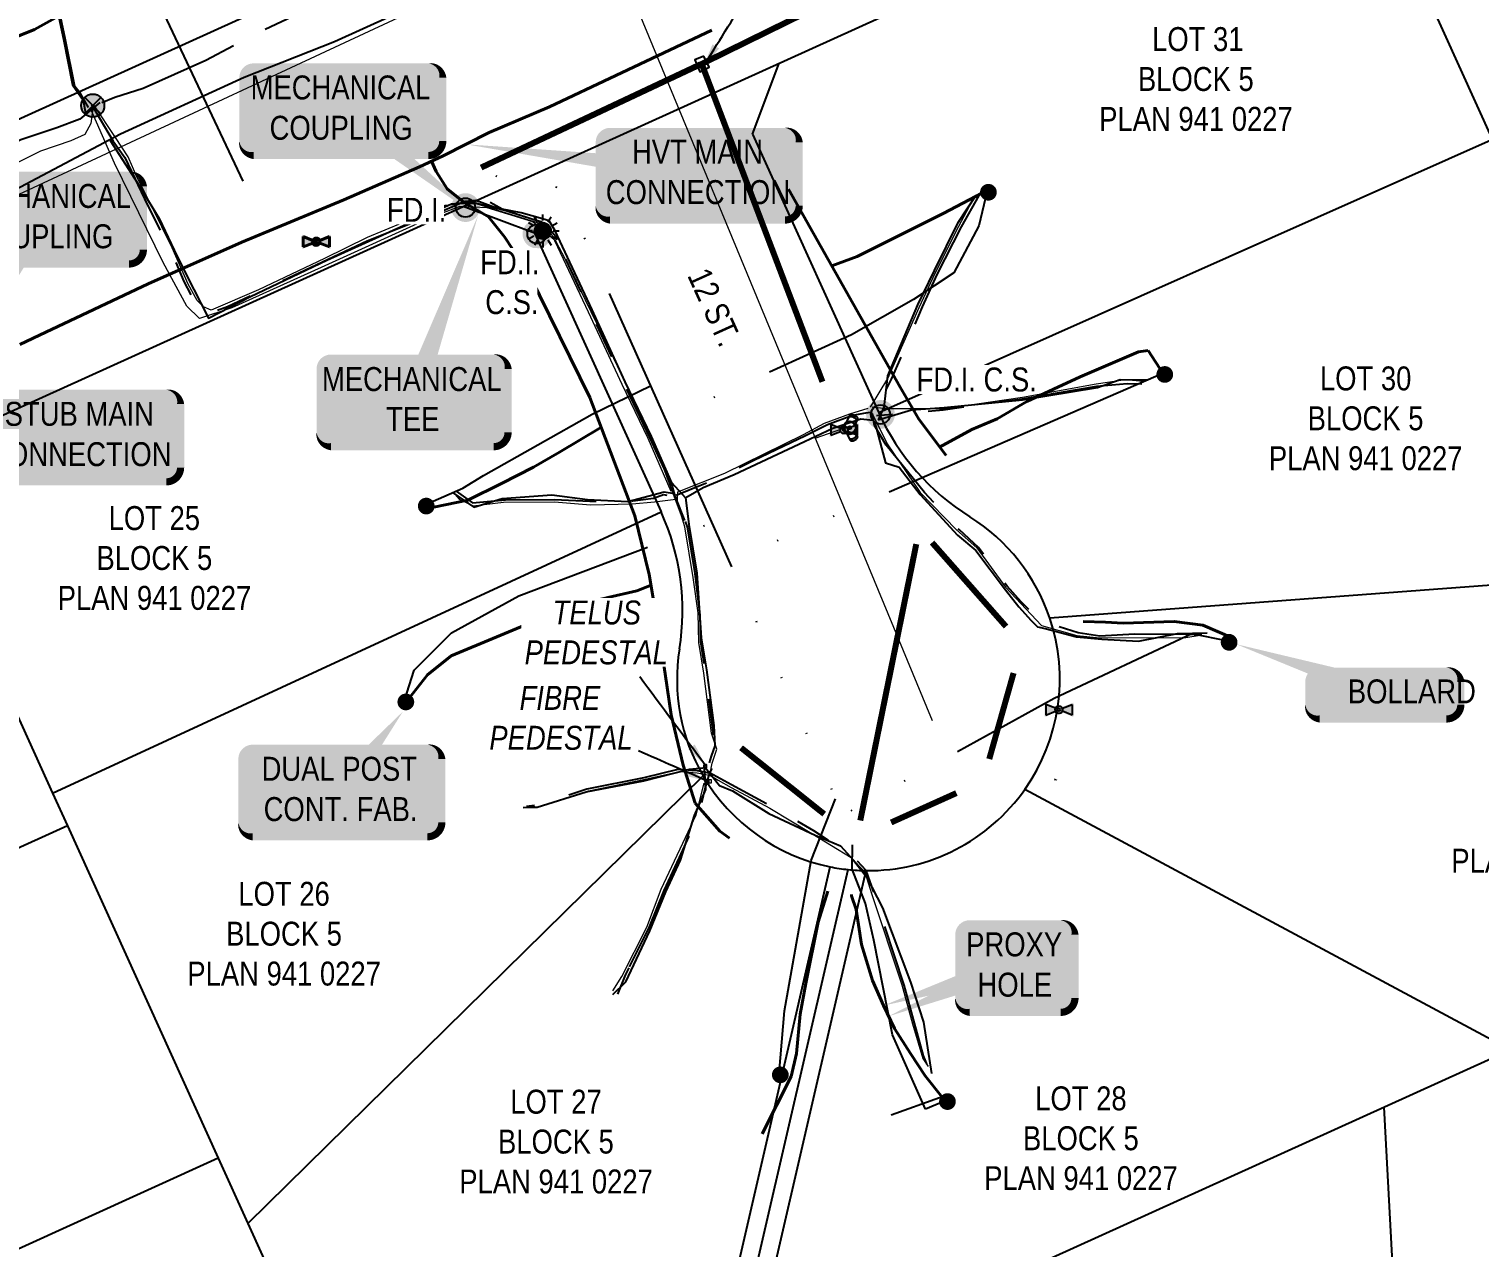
# Model space of a CAD drawing. Extents: x 312545 to 320442, y 5540407 to 5546054.
# Drawn here: x 316063.9 to 316185, y 5541826 to 5541927.7 of the extents above; entities that cross this region are included whole.
import ezdxf

# ---------------------------------------------------------------- set-up
doc = ezdxf.new("R2010")
doc.units = 0
doc.header["$LTSCALE"] = 5
for name, pattern in [('COOP2', [10, 5, -1, 0, -1, 0, -1, 0, -1, 0, -1]), ('DASHDOT', [25.4, 12.7, -6.35, 0, -6.35]), ('POWERLINE5', [7.8, 2.4, -0.6, 0.6, -0.6, 0.6, -0.6, 2.4])]:
    doc.linetypes.add(name, pattern=pattern)
for name, color, linetype, lineweight, true_color in [('AS-FIBRE-OPTIC', 7, 'foc-FIBREOP', 9, 0xff9c38), ('AS-FIBRE-OPTIC-1000', 7, 'foc-FIBREOP', 9, 0xff9c38), ('AS-WATER PIPE', 7, 'foc-WATER', 9, 0x8ac4ff)]:
    doc.layers.add(name, color=color, linetype=linetype, lineweight=lineweight, true_color=true_color)
doc.layers.add('AS-FMA-T', color=7, linetype='Continuous', true_color=0x00b386)
doc.layers.add('AS-GENERAL', color=48, linetype='Continuous', lineweight=18)
doc.layers.add('AS-RECON EXISTING', color=151, linetype='DASHDOT', lineweight=40)
for name, color, linetype in [('AS-POWER-EXISTING', 72, 'POWERLINE5'), ('AS-POWER-EXISTING-PP-1000', 72, 'Continuous'), ('AS-SYMBOL-1000', 7, 'Continuous'), ('AS-TELEPHONE', 224, 'foc-TEL'), ('AS-TELEPHONE-T-1000', 224, 'Continuous'), ('F-RW', 190, 'Continuous'), ('L-MON-1000', 1, 'Continuous'), ('L-ROAD-T-1000', 7, 'Continuous'), ('L-TITLEDB', 4, 'Continuous'), ('L-TITLEDB-T-1000', 4, 'Continuous'), ('P-APEX RECON-LINE LIST-1000', 240, 'Continuous'), ('P-APEX RECON-URBAN', 30, 'COOP2')]:
    doc.layers.add(name, color=color, linetype=linetype)
doc.styles.add('1.8', font='ARIALN.TTF', dxfattribs={"height": 1.8})
doc.styles.add('175L', font='ARIALN.TTF', dxfattribs={"height": 10})
doc.styles.add('80', font='ARIALN.TTF', dxfattribs={"height": 10})
doc.styles.add('foc-LtypeFont', font='ARIALN.TTF', dxfattribs={"height": 7.35})
doc.linetypes.add('foc-FIBREOP', pattern='A,10,-1,["FO",foc-LtypeFont,S=0.2,R=0,X=-0.5,Y=-0.75],-2.75', length=13.75)
doc.linetypes.add('foc-TEL', pattern='A,2,-1,["T",foc-LtypeFont,S=0.2,R=0,X=-0.425,Y=-0.75],-1.24,8', length=12.24)
doc.linetypes.add('foc-WATER', pattern='A,10,-1,["W",foc-LtypeFont,S=0.2,R=0,X=-0.425,Y=-0.75],-2', length=13)
doc.dimstyles.new('Compass 1 000', dxfattribs={"dimtxt": 1.8, "dimasz": 2, "dimexe": 0.2, "dimexo": 0.0625, "dimgap": 0.5, "dimtad": 0, "dimtih": 1, "dimtoh": 1, "dimzin": 0, "dimdsep": 46, "dimtxsty": '1.8', "dimcen": 0.1, "dimse1": 1, "dimse2": 1, "dimclrd": 256, "dimclrt": 256, "dimaunit": 1, "dimadec": 4, "dimazin": 0, "dimtfac": 0.06, "dimtofl": 0, "dimtmove": 0, "dimatfit": 0, "dimfxl": 0.2, "dimtolj": 1, "dimtzin": 0, "dimlwd": -1, "dimarcsym": 0})

# ---------------------------------------------------------------- blocks, each defined once
blk = doc.blocks.new('fdia')
at = {"color": 255, "const_width": 1}
blk.add_lwpolyline([(-0.5, 0, 1), (0.5, 0, 1)], format="xyb", close=True, dxfattribs=at)
blk = doc.blocks.new('Fdiaa')
blk.add_blockref('fdia', (0, 0))
blk = doc.blocks.new('fdib')
at = {"color": 1, "const_width": 1.6}
blk.add_lwpolyline([(-0.4, 0, 1), (0.4, 0, 1)], format="xyb", close=True, dxfattribs=at)
at = {"color": 1}
blk.add_circle((0, 0), 0.8, dxfattribs=at)
blk = doc.blocks.new('Fdibb')
blk.add_blockref('fdib', (0, 0))
blk = doc.blocks.new('fdicc')
for name in ['Fdibb', 'Fdiaa']:
    blk.add_blockref(name, (0, 0))
blk = doc.blocks.new('FDI')
blk.add_blockref('fdicc', (0, 0))
blk = doc.blocks.new('POWERPOLE')
h = blk.add_hatch(color=255)
edge = h.paths.add_edge_path()
edge.add_arc((0, 0), 0.96, 0, 360)
at = {"linetype": 'Continuous'}
for p, q in [((0.68, -0.68), (-0.68, 0.68)), ((-0.68, -0.68), (0.68, 0.68))]:
    blk.add_line(p, q, dxfattribs=at)
blk.add_circle((0, 0), 0.96, dxfattribs=at)
blk = doc.blocks.new('RISER')
h = blk.add_hatch(color=255)
h.dxf.hatch_style = 1
edge = h.paths.add_edge_path()
edge.add_arc((0, 0), 0.7, 0, 360)
blk.add_hatch(color=13).paths.add_polyline_path([(0.58, -0.15), (-0.58, -0.15, 0.774597)])
at = {"color": 13}
blk.add_line((-0.58, -0.15), (0.58, -0.15), dxfattribs=at)
blk.add_circle((0, 0), 0.6, dxfattribs=at)
blk = doc.blocks.new('*U492')
at = {"true_color": 0xffffa8}
h = blk.add_hatch(color=51, dxfattribs=at)
edge = h.paths.add_edge_path()
edge.add_line((-36.5, -20), (36.5, -20))
edge.add_arc((36.5, -14), 6, 270, 360)
edge.add_line((42.5, -14), (42.5, 12.5))
edge.add_arc((36.5, 12.5), 6, 0, 90)
edge.add_line((36.5, 18.5), (-36.5, 18.5))
edge.add_arc((-36.5, 12.5), 6, 90, 180)
edge.add_line((-42.5, 12.5), (-42.5, -14))
edge.add_arc((-36.5, -14), 6, 180, 270)
at = {"color": 240, "flags": 128}
for points in [[(26.26, 32.35, 0, 10, 0), (0, 0, 5, 5, 0)], [(27.76, 15.05, 0, 10, 0), (0, 0, 5, 5, 0)]]:
    blk.add_lwpolyline(points, format="xyseb", dxfattribs=at)
blk.add_lwpolyline([(-36.5, -20, 3, 3, 0), (36.5, -20, 3, 3, 0.414214), (42.5, -14, 3, 3, 0), (42.5, 12.5, 3, 0, 0.414214), (36.5, 18.5, 0, 0, 0), (-36.5, 18.5, 0, 0, 0.414214), (-42.5, 12.5, 0, 0, 0), (-42.5, -14, 0, 3, 0.414214)], format="xyseb", close=True, dxfattribs=at)
at = {"color": 4, "style": '80'}
blk.add_attdef('OTHER_001', (-14.7, -5), '', height=10, dxfattribs=at)
blk = doc.blocks.new('VALVE')
h = blk.add_hatch(color=255)
h.dxf.hatch_style = 1
edge = h.paths.add_edge_path()
edge.add_line((-0.33, 0.24), (-1.2, 0.59))
edge.add_line((-1.2, 0.59), (-1.2, -0.59))
edge.add_line((-1.2, -0.59), (-0.33, -0.24))
edge.add_arc((0, 0), 0.411, 215.8775, 324.1225)
edge.add_line((0.33, -0.24), (1.2, -0.59))
edge.add_line((1.2, -0.59), (1.2, 0.59))
edge.add_line((1.2, 0.59), (0.33, 0.24))
edge.add_arc((0, 0), 0.411, 35.8775, 144.1225)
at = {"color": 48}
for p, q in [((-1.1, 0.44), (-1.1, -0.44)), ((-0.29, 0.12), (-1.1, 0.44)), ((0.29, 0.12), (1.1, 0.44)), ((1.1, 0.44), (1.1, -0.44)), ((-1.1, -0.44), (-0.29, -0.12)), ((1.1, -0.44), (0.29, -0.12))]:
    blk.add_line(p, q, dxfattribs=at)
for radius in [0.311, 0.11]:
    blk.add_circle((0, 0), radius, dxfattribs=at)
blk = doc.blocks.new('*U493')
at = {"true_color": 0xffffa8}
h = blk.add_hatch(color=51, dxfattribs=at)
edge = h.paths.add_edge_path()
edge.add_line((-26.5, -11.5), (26.5, -11.5))
edge.add_arc((26.5, -5.5), 6, 270, 360)
edge.add_line((32.5, -5.5), (32.5, 4))
edge.add_arc((26.5, 4), 6, 0, 90)
edge.add_line((26.5, 10), (-26.5, 10))
edge.add_arc((-26.5, 4), 6, 90, 180)
edge.add_line((-32.5, 4), (-32.5, -5.5))
edge.add_arc((-26.5, -5.5), 6, 180, 270)
at = {"color": 240, "flags": 128}
for points in [[(-61.39, 19.76, 0, 10, 0), (0, 0, 5, 5, 0)], [(20.5, 0.7, 0, 10, 0), (0, 0, 5, 5, 0)]]:
    blk.add_lwpolyline(points, format="xyseb", dxfattribs=at)
blk.add_lwpolyline([(-26.5, -11.5, 3, 3, 0), (26.5, -11.5, 3, 3, 0.414214), (32.5, -5.5, 3, 3, 0), (32.5, 4, 3, 0, 0.414214), (26.5, 10, 0, 0, 0), (-26.5, 10, 0, 0, 0.414214), (-32.5, 4, 0, 0, 0), (-32.5, -5.5, 0, 3, 0.414214)], format="xyseb", close=True, dxfattribs=at)
at = {"color": 4, "style": '80'}
blk.add_attdef('OTHER_001', (-14.7, -5), '', height=10, dxfattribs=at)
blk = doc.blocks.new('*U494')
at = {"true_color": 0xffffa8}
h = blk.add_hatch(color=51, dxfattribs=at)
edge = h.paths.add_edge_path()
edge.add_line((-19, -20), (19, -20))
edge.add_arc((19, -14), 6, 270, 360)
edge.add_line((25, -14), (25, 12.5))
edge.add_arc((19, 12.5), 6, 0, 90)
edge.add_line((19, 18.5), (-19, 18.5))
edge.add_arc((-19, 12.5), 6, 90, 180)
edge.add_line((-25, 12.5), (-25, -14))
edge.add_arc((-19, -14), 6, 180, 270)
at = {"color": 240, "flags": 128}
blk.add_lwpolyline([(-19, -20, 3, 3, 0), (19, -20, 3, 3, 0.414214), (25, -14, 3, 3, 0), (25, 12.5, 3, 0, 0.414214), (19, 18.5, 0, 0, 0), (-19, 18.5, 0, 0, 0.414214), (-25, 12.5, 0, 0, 0), (-25, -14, 0, 3, 0.414214)], format="xyseb", close=True, dxfattribs=at)
for points in [[(-55, -17.17, 0, 10, 0), (0, 0, 5, 5, 0)], [(-52.85, -21.62, 0, 10, 0), (0, 0, 5, 5, 0)]]:
    blk.add_lwpolyline(points, format="xyseb", dxfattribs=at)
at = {"color": 4, "style": '80'}
blk.add_attdef('OTHER_001', (-14.7, -5), '', height=10, dxfattribs=at)
blk = doc.blocks.new('Hydrant')
for points in [[(-2.9, 4.6), (0.4, 10.5), (0.6, 10.7), (0.8, 10.8), (1, 10.9), (1.3, 11), (1.6, 11), (1.9, 11), (2.3, 11), (2.6, 10.9), (2.9, 10.9), (3.3, 10.7), (3.6, 10.6), (4, 10.4), (4.4, 10.2), (4.8, 9.9), (5.2, 9.7), (5.5, 9.4), (5.8, 9.1), (6.1, 8.7), (6.3, 8.4), (6.4, 8.1), (6.5, 7.8), (6.6, 7.6), (6.6, 7.3), (6.5, 7), (4.4, 3.3)], [(-0.5, 8.9), (-0.3, 9.1), (-0.2, 9.2), (0, 9.3), (0.1, 9.3), (0.2, 9.4), (0.4, 9.4), (0.5, 9.4), (0.7, 9.5), (0.8, 9.5), (1, 9.5), (1.1, 9.4), (1.3, 9.4), (1.5, 9.4), (1.6, 9.4), (1.8, 9.3), (2, 9.3), (2.1, 9.2), (2.3, 9.2), (2.5, 9.1), (2.7, 9), (2.9, 8.9), (3.1, 8.9), (3.2, 8.7), (3.4, 8.6), (3.6, 8.5), (3.8, 8.4), (4, 8.3), (4.2, 8.1), (4.4, 8), (4.6, 7.8), (4.7, 7.7), (4.9, 7.5), (5, 7.4), (5.1, 7.2), (5.3, 7), (5.4, 6.9), (5.4, 6.7), (5.5, 6.6), (5.6, 6.4), (5.6, 6.3), (5.7, 6.2), (5.7, 6), (5.7, 5.9), (5.7, 5.7), (5.6, 5.5), (5.6, 5.4)], [(5.6, 5.5), (5.7, 5.8), (5.7, 5.9), (5.8, 6.1), (5.7, 6.3), (5.7, 6.4), (5.7, 6.5), (5.6, 6.7), (5.5, 6.8), (5.5, 7), (5.4, 7.1), (5.2, 7.3), (5.1, 7.4), (5, 7.6), (4.8, 7.8), (4.7, 7.9), (4.5, 8.1), (4.3, 8.2), (4.1, 8.4), (4, 8.5), (3.8, 8.6), (3.6, 8.7), (3.4, 8.9), (3.2, 9), (3, 9.1), (2.8, 9.1), (2.6, 9.2), (2.4, 9.3), (2.2, 9.3), (2.1, 9.4), (1.9, 9.4), (1.7, 9.5), (1.6, 9.5), (1.4, 9.5), (1.3, 9.6), (1.1, 9.6), (0.9, 9.6), (0.8, 9.6), (0.6, 9.6), (0.5, 9.5), (0.3, 9.5), (0.2, 9.5), (0.1, 9.4), (-0.1, 9.4), (-0.2, 9.2), (-0.3, 9.1), (-0.4, 9)], [(-2.9, -4.6), (0.4, -10.5), (0.6, -10.7), (0.8, -10.8), (1, -10.9), (1.3, -11), (1.6, -11), (1.9, -11), (2.3, -11), (2.6, -10.9), (2.9, -10.9), (3.3, -10.7), (3.6, -10.6), (4, -10.4), (4.4, -10.2), (4.8, -9.9), (5.2, -9.7), (5.5, -9.4), (5.8, -9.1), (6.1, -8.7), (6.3, -8.4), (6.4, -8.1), (6.5, -7.8), (6.6, -7.6), (6.6, -7.3), (6.5, -7), (4.4, -3.3)], [(-0.5, -8.9), (-0.3, -9.1), (-0.2, -9.2), (0, -9.3), (0.1, -9.3), (0.2, -9.4), (0.4, -9.4), (0.5, -9.4), (0.7, -9.5), (0.8, -9.5), (1, -9.5), (1.1, -9.4), (1.3, -9.4), (1.5, -9.4), (1.6, -9.4), (1.8, -9.3), (2, -9.3), (2.1, -9.2), (2.3, -9.2), (2.5, -9.1), (2.7, -9), (2.9, -8.9), (3.1, -8.9), (3.2, -8.7), (3.4, -8.6), (3.6, -8.5), (3.8, -8.4), (4, -8.3), (4.2, -8.1), (4.4, -8), (4.6, -7.8), (4.7, -7.7), (4.9, -7.5), (5, -7.4), (5.1, -7.2), (5.3, -7), (5.4, -6.9), (5.4, -6.7), (5.5, -6.6), (5.6, -6.4), (5.6, -6.3), (5.7, -6.2), (5.7, -6), (5.7, -5.9), (5.7, -5.7), (5.6, -5.5), (5.6, -5.4)], [(5.6, -5.5), (5.7, -5.8), (5.7, -5.9), (5.8, -6.1), (5.7, -6.3), (5.7, -6.4), (5.7, -6.5), (5.6, -6.7), (5.5, -6.8), (5.5, -7), (5.4, -7.1), (5.2, -7.3), (5.1, -7.4), (5, -7.6), (4.8, -7.8), (4.7, -7.9), (4.5, -8.1), (4.3, -8.2), (4.1, -8.4), (4, -8.5), (3.8, -8.6), (3.6, -8.7), (3.4, -8.9), (3.2, -9), (3, -9.1), (2.8, -9.1), (2.6, -9.2), (2.4, -9.3), (2.2, -9.3), (2.1, -9.4), (1.9, -9.4), (1.7, -9.5), (1.6, -9.5), (1.4, -9.5), (1.3, -9.6), (1.1, -9.6), (0.9, -9.6), (0.8, -9.6), (0.6, -9.6), (0.5, -9.5), (0.3, -9.5), (0.2, -9.5), (0.1, -9.4), (-0.1, -9.4), (-0.2, -9.2), (-0.3, -9.1), (-0.4, -9)]]:
    blk.add_lwpolyline(points)
for points in [[(-0.2, -1.2), (-0.2, -1.1, -0.174095), (-0.9, -0.7), (-1, -0.7, -0.150437), (-1.2, 0), (-1, -0.2), (-0.9, 0, 0.150437), (-0.8, -0.5), (-0.8, -0.6, 0.168265), (-0.2, -1), (-0.2, -0.9), (0, -1)], [(-0.1, -0.6), (-0.6, -0.1, -0.414213), (-0.6, 0.1), (-0.1, 0.6, -0.414214), (0.1, 0.6), (0.6, 0.1, -0.414213), (0.6, -0.1), (0.1, -0.6, -0.414214)]]:
    blk.add_lwpolyline(points, format="xyb", close=True)
blk.add_lwpolyline([(4.7, -2.9), (4.7, -3, 0.286746), (4.7, 3), (4.7, 2.9)], format="xyb")
for radius in [5.5, 4.7, 1.3, 0.8]:
    blk.add_circle((0, 0), radius)
blk = doc.blocks.new('lightpole')
h = blk.add_hatch(color=255)
h.dxf.hatch_style = 1
h.paths.add_polyline_path([(-0.78, 0, 1), (0.78, 0, 1)])
h.paths.add_polyline_path([(0.68, 0, -1), (-0.68, 0, -1)], flags=16)
h = blk.add_hatch(color=13)
h.dxf.hatch_style = 1
edge = h.paths.add_edge_path()
edge.add_arc((0, 0), 0.682, 0, 360)
at = {"color": 13}
for p, q in [((0, 0.86), (0, 1.38)), ((-0.86, 0), (-1.38, 0)), ((-0.75, 0.43), (-1.19, 0.69)), ((-0.43, 0.75), (-0.69, 1.19)), ((0.43, 0.75), (0.69, 1.19)), ((0.75, 0.43), (1.19, 0.69)), ((0.86, 0), (1.38, 0)), ((-0.75, -0.43), (-1.19, -0.69)), ((-0.43, -0.75), (-0.69, -1.19)), ((0, -0.86), (0, -1.38)), ((0.43, -0.75), (0.69, -1.19)), ((0.75, -0.43), (1.19, -0.69))]:
    blk.add_line(p, q, dxfattribs=at)
blk.add_circle((0, 0), 0.682, dxfattribs=at)
blk = doc.blocks.new('*U496')
at = {"true_color": 0xffffa8}
h = blk.add_hatch(color=51, dxfattribs=at)
edge = h.paths.add_edge_path()
edge.add_line((-36.5, -20), (36.5, -20))
edge.add_arc((36.5, -14), 6, 270, 360)
edge.add_line((42.5, -14), (42.5, 12.5))
edge.add_arc((36.5, 12.5), 6, 0, 90)
edge.add_line((36.5, 18.5), (-36.5, 18.5))
edge.add_arc((-36.5, 12.5), 6, 90, 180)
edge.add_line((-42.5, 12.5), (-42.5, -14))
edge.add_arc((-36.5, -14), 6, 180, 270)
at = {"color": 240, "flags": 128}
blk.add_lwpolyline([(-36.5, -20, 3, 3, 0), (36.5, -20, 3, 3, 0.414214), (42.5, -14, 3, 3, 0), (42.5, 12.5, 3, 0, 0.414214), (36.5, 18.5, 0, 0, 0), (-36.5, 18.5, 0, 0, 0.414214), (-42.5, 12.5, 0, 0, 0), (-42.5, -14, 0, 3, 0.414214)], format="xyseb", close=True, dxfattribs=at)
for points in [[(37.85, -2.3, 0, 10, 0), (0, 0, 5, 5, 0)], [(56.27, -45.03, 0, 10, 0), (0, 0, 5, 5, 0)]]:
    blk.add_lwpolyline(points, format="xyseb", dxfattribs=at)
at = {"color": 4, "style": '80'}
blk.add_attdef('OTHER_001', (-14.7, -5), '', height=10, dxfattribs=at)
blk = doc.blocks.new('*U495')
at = {"true_color": 0xffffa8}
h = blk.add_hatch(color=51, dxfattribs=at)
edge = h.paths.add_edge_path()
edge.add_line((-34, -20), (34, -20))
edge.add_arc((34, -14), 6, 270, 360)
edge.add_line((40, -14), (40, 12.5))
edge.add_arc((34, 12.5), 6, 0, 90)
edge.add_line((34, 18.5), (-34, 18.5))
edge.add_arc((-34, 12.5), 6, 90, 180)
edge.add_line((-40, 12.5), (-40, -14))
edge.add_arc((-34, -14), 6, 180, 270)
at = {"color": 240, "flags": 128}
for points in [[(27.48, 76.64, 0, 10, 0), (0, 0, 5, 5, 0)], [(27.79, -12.48, 0, 10, 0), (0, 0, 5, 5, 0)]]:
    blk.add_lwpolyline(points, format="xyseb", dxfattribs=at)
blk.add_lwpolyline([(-34, -20, 3, 3, 0), (34, -20, 3, 3, 0.414214), (40, -14, 3, 3, 0), (40, 12.5, 3, 0, 0.414214), (34, 18.5, 0, 0, 0), (-34, 18.5, 0, 0, 0.414214), (-40, 12.5, 0, 0, 0), (-40, -14, 0, 3, 0.414214)], format="xyseb", close=True, dxfattribs=at)
at = {"color": 4, "style": '80'}
blk.add_attdef('OTHER_001', (-14.7, -5), '', height=10, dxfattribs=at)
blk = doc.blocks.new('*U497')
at = {"true_color": 0xffffa8}
h = blk.add_hatch(color=51, dxfattribs=at)
edge = h.paths.add_edge_path()
edge.add_line((-36.5, -20), (36.5, -20))
edge.add_arc((36.5, -14), 6, 270, 360)
edge.add_line((42.5, -14), (42.5, 12.5))
edge.add_arc((36.5, 12.5), 6, 0, 90)
edge.add_line((36.5, 18.5), (-36.5, 18.5))
edge.add_arc((-36.5, 12.5), 6, 90, 180)
edge.add_line((-42.5, 12.5), (-42.5, -14))
edge.add_arc((-36.5, -14), 6, 180, 270)
at = {"color": 240, "flags": 128}
blk.add_lwpolyline([(-36.5, -20, 3, 3, 0), (36.5, -20, 3, 3, 0.414214), (42.5, -14, 3, 3, 0), (42.5, 12.5, 3, 0, 0.414214), (36.5, 18.5, 0, 0, 0), (-36.5, 18.5, 0, 0, 0.414214), (-42.5, 12.5, 0, 0, 0), (-42.5, -14, 0, 3, 0.414214)], format="xyseb", close=True, dxfattribs=at)
for points in [[(-96.72, 11.64, 0, 10, 0), (0, 0, 5, 5, 0)], [(37.85, -2.3, 0, 10, 0), (0, 0, 5, 5, 0)]]:
    blk.add_lwpolyline(points, format="xyseb", dxfattribs=at)
at = {"color": 4, "style": '80'}
blk.add_attdef('OTHER_001', (-14.7, -5), '', height=10, dxfattribs=at)
blk = doc.blocks.new('*U498')
at = {"true_color": 0xffffa8}
h = blk.add_hatch(color=51, dxfattribs=at)
edge = h.paths.add_edge_path()
edge.add_line((-36.5, -20), (36.5, -20))
edge.add_arc((36.5, -14), 6, 270, 360)
edge.add_line((42.5, -14), (42.5, 12.5))
edge.add_arc((36.5, 12.5), 6, 0, 90)
edge.add_line((36.5, 18.5), (-36.5, 18.5))
edge.add_arc((-36.5, 12.5), 6, 90, 180)
edge.add_line((-42.5, 12.5), (-42.5, -14))
edge.add_arc((-36.5, -14), 6, 180, 270)
at = {"color": 240, "flags": 128}
blk.add_lwpolyline([(-36.5, -20, 3, 3, 0), (36.5, -20, 3, 3, 0.414214), (42.5, -14, 3, 3, 0), (42.5, 12.5, 3, 0, 0.414214), (36.5, 18.5, 0, 0, 0), (-36.5, 18.5, 0, 0, 0.414214), (-42.5, 12.5, 0, 0, 0), (-42.5, -14, 0, 3, 0.414214)], format="xyseb", close=True, dxfattribs=at)
for points in [[(-31.96, -61.03, 0, 10, 0), (0, 0, 5, 5, 0)], [(37.85, -2.3, 0, 10, 0), (0, 0, 5, 5, 0)]]:
    blk.add_lwpolyline(points, format="xyseb", dxfattribs=at)
at = {"color": 4, "style": '80'}
blk.add_attdef('OTHER_001', (-14.7, -5), '', height=10, dxfattribs=at)
blk = doc.blocks.new('*U501')
at = {"true_color": 0xffffa8}
h = blk.add_hatch(color=51, dxfattribs=at)
edge = h.paths.add_edge_path()
edge.add_line((-36.5, -20), (36.5, -20))
edge.add_arc((36.5, -14), 6, 270, 360)
edge.add_line((42.5, -14), (42.5, 12.5))
edge.add_arc((36.5, 12.5), 6, 0, 90)
edge.add_line((36.5, 18.5), (-36.5, 18.5))
edge.add_arc((-36.5, 12.5), 6, 90, 180)
edge.add_line((-42.5, 12.5), (-42.5, -14))
edge.add_arc((-36.5, -14), 6, 180, 270)
at = {"color": 240, "flags": 128}
for points in [[(-73.84, 14.2, 0, 10, 0), (0, 0, 5, 5, 0)], [(16.93, -5.74, 0, 10, 0), (0, 0, 5, 5, 0)]]:
    blk.add_lwpolyline(points, format="xyseb", dxfattribs=at)
blk.add_lwpolyline([(-36.5, -20, 3, 3, 0), (36.5, -20, 3, 3, 0.414214), (42.5, -14, 3, 3, 0), (42.5, 12.5, 3, 0, 0.414214), (36.5, 18.5, 0, 0, 0), (-36.5, 18.5, 0, 0, 0.414214), (-42.5, 12.5, 0, 0, 0), (-42.5, -14, 0, 3, 0.414214)], format="xyseb", close=True, dxfattribs=at)
at = {"color": 4, "style": '80'}
blk.add_attdef('OTHER_001', (-14.7, -5), '', height=10, dxfattribs=at)

msp = doc.modelspace()

# ---------------------------------------------------------------- hatches: boundary and pattern name
at = {"layer": 'AS-RECON EXISTING'}
h = msp.add_hatch(color=255, dxfattribs=at)
h.dxf.hatch_style = 1
edge = h.paths.add_edge_path()
edge.add_line((316087.561, 5541910.212), (316086.694, 5541910.559))
edge.add_line((316086.694, 5541910.559), (316086.694, 5541909.384))
edge.add_line((316086.694, 5541909.384), (316087.561, 5541909.73))
edge.add_arc((316087.894, 5541909.971), 0.411, 215.87753, 324.12247)
edge.add_line((316088.228, 5541909.73), (316089.094, 5541909.384))
edge.add_line((316089.094, 5541909.384), (316089.094, 5541910.559))
edge.add_line((316089.094, 5541910.559), (316088.228, 5541910.212))
edge.add_arc((316087.894, 5541909.971), 0.411, 35.87753, 144.12247)

# ---------------------------------------------------------------- linework, layer by layer
at = {"layer": 'AS-FIBRE-OPTIC', "flags": 128}
for points in [[(316069.325, 5541921.497), (316069.181, 5541920.707), (316069.057, 5541919.841), (316068.563, 5541918.927), (316067.397, 5541918.398), (316064.852, 5541917.546), (316061.052, 5541915.652), (316056.915, 5541913.641), (316055.462, 5541912.866), (316053.81, 5541912.138), (316051.882, 5541912.571), (316050.972, 5541913.322), (316049.137, 5541917.321), (316047.354, 5541921.034), (316046.057, 5541923.948), (316043.528, 5541930.617), (316041.022, 5541934.578), (316039.8, 5541938.44), (316039.771, 5541941.394), (316040.223, 5541946.049), (316040.354, 5541949.167), (316039.427, 5541952.072), (316038.496, 5541954.73), (316036.658, 5541956.972), (316031.977, 5541959.885), (316029.949, 5541960.267), (316025.93, 5541960.515), (316023.076, 5541960.023), (316021.188, 5541960.775)], [(316118.414, 5541887.069), (316116, 5541893.476), (316113.233, 5541899.248), (316108.979, 5541908.005), (316107.902, 5541910.022), (316105.979, 5541911.62), (316102.174, 5541912.804), (316099.898, 5541912.904), (316097.539, 5541912.015), (316088.316, 5541907.83), (316080.853, 5541904.446), (316078.134, 5541903.548), (316077.069, 5541904.594), (316075.094, 5541908.223), (316071.036, 5541916.53), (316069.032, 5541921.105)], [(316117.551, 5541889.108), (316115.618, 5541893.517), (316113.447, 5541898.037), (316110.63, 5541904.078), (316107.589, 5541910.53), (316106.649, 5541911.467), (316104.956, 5541911.999), (316101.244, 5541913.13), (316100.127, 5541913.146), (316098.639, 5541912.993), (316096.566, 5541912.161), (316092.142, 5541910.321), (316088.587, 5541908.582), (316083.061, 5541905.945), (316079.119, 5541904.256), (316078.468, 5541904.528), (316077.94, 5541905.069), (316077.197, 5541906.42), (316075.846, 5541909.453), (316074.089, 5541913.039), (316072.897, 5541915.396), (316072.181, 5541917.076), (316071.13, 5541918.667), (316069.304, 5541921.423)], [(316134.196, 5541896.159), (316135.634, 5541898.552), (316138.26, 5541904.483), (316139.618, 5541907.411), (316141.563, 5541911.263), (316142.922, 5541913.776)], [(316134.322, 5541896.181), (316135.508, 5541896.028), (316140.413, 5541896.049), (316146.879, 5541896.985), (316153.043, 5541898.091), (316155.502, 5541898.472), (316156.983, 5541898.306)], [(316120.774, 5541865.389), (316120.965, 5541866.404), (316121.345, 5541867.579), (316120.918, 5541868.908), (316120.264, 5541873.908), (316119.848, 5541876.492), (316119.789, 5541878.966), (316119.383, 5541881.928), (316118.684, 5541886.134), (316118.065, 5541888.173), (316118.06, 5541888.583), (316118.108, 5541889.066), (316122.023, 5541890.621), (316128.609, 5541893.867), (316130.361, 5541894.805), (316132.461, 5541895.585), (316133.988, 5541896.074)], [(316134.186, 5541895.882), (316134.884, 5541894.495), (316135.589, 5541893.076), (316138.332, 5541889.024), (316141.366, 5541885.9), (316143.082, 5541884.407), (316145.469, 5541881.113), (316148.479, 5541877.896), (316151.44, 5541877.079), (316153.344, 5541876.872), (316160.528, 5541876.91), (316161.746, 5541877.089)], [(316099.311, 5541889.073), (316099.833, 5541888.461), (316101.013, 5541887.911), (316103.535, 5541888.216), (316107.808, 5541888.244), (316110.812, 5541887.998), (316114.284, 5541888.062), (316116.158, 5541888.233), (316117.932, 5541888.459)], [(316105.721, 5541862.831), (316106.375, 5541862.739), (316110.637, 5541864.082), (316115.378, 5541865.053), (316118.233, 5541865.716), (316119.708, 5541865.585), (316120.704, 5541865.408)], [(316120.764, 5541865.395), (316121.475, 5541864.989), (316122.564, 5541864.377), (316125.772, 5541862.637), (316129.297, 5541860.536), (316132.593, 5541858.508), (316133.714, 5541857.286), (316134.297, 5541855.436), (316136.804, 5541847.869), (316137.697, 5541844.615), (316138.553, 5541841.722), (316139.007, 5541841.059)], [(316112.677, 5541847.365), (316113.426, 5541848.563), (316115.523, 5541852.708), (316116.708, 5541855.877), (316119.618, 5541862.075), (316120.292, 5541864.734)]]:
    msp.add_lwpolyline(points, dxfattribs=at)
msp.add_lwpolyline([(316120.697, 5541865.015), (316120.697, 5541864.769), (316120.924, 5541864.769), (316120.924, 5541865.015)], close=True, dxfattribs=at)
at = {"layer": 'AS-FMA-T'}
msp.add_lwpolyline([(316120.267, 5541925.486), (316119.53, 5541925.16), (316119.946, 5541924.169), (316120.729, 5541924.549), (316120.266, 5541925.486)], dxfattribs=at)
at = {"layer": 'AS-GENERAL', "const_width": 0.5, "flags": 128}
for points in [[(316101.667, 5541916.167), (316119.99, 5541924.792)], [(316138.018, 5541884.708), (316133.342, 5541861.612)], [(316145.516, 5541877.819), (316139.339, 5541884.831)], [(316144.115, 5541866.748), (316146.146, 5541873.931)], [(316123.383, 5541867.687), (316130.326, 5541862.146)], [(316135.918, 5541861.445), (316141.37, 5541863.9)]]:
    msp.add_lwpolyline(points, dxfattribs=at)
at = {"layer": 'AS-POWER-EXISTING', "flags": 128}
for points in [[(316069.801, 5541921.6), (316068.157, 5541920.211), (316066.209, 5541919.496), (316063.215, 5541918.495), (316059.509, 5541916.73), (316057.915, 5541916.283), (316056.614, 5541916.083), (316055.196, 5541916.811), (316052.495, 5541918.039), (316050.983, 5541919.175), (316050.359, 5541919.78), (316049.405, 5541922.678), (316046.9, 5541928.026), (316044.254, 5541933.748), (316042.628, 5541936.818), (316042.2, 5541938.169), (316041.695, 5541939.923), (316041.672, 5541942.248), (316042.118, 5541946.091), (316042.216, 5541949.131), (316042.261, 5541951.729), (316042.64, 5541953.094), (316044.191, 5541954.51), (316046.247, 5541956.763), (316048.48, 5541958.858), (316050.615, 5541961.724), (316050.967, 5541962.492), (316051.222, 5541966.529)], [(316069.972, 5541921.618), (316071.078, 5541922.038), (316073.426, 5541922.797), (316078.665, 5541925.151), (316083.22, 5541927.552), (316090.057, 5541930.732), (316101.979, 5541936.447)], [(316068.868, 5541921.178), (316068.192, 5541922.359), (316067.725, 5541922.953), (316066.92, 5541926.953), (316066.121, 5541930.72), (316065.418, 5541934.05)], [(316069.105, 5541921.447), (316070.936, 5541918.367), (316071.903, 5541917.002), (316073.824, 5541912.963), (316075.917, 5541908.857), (316076.822, 5541906.644), (316077.916, 5541904.595), (316078.548, 5541904.075), (316079.052, 5541904.028), (316080.481, 5541904.567), (316092.151, 5541910.042), (316098.635, 5541912.644), (316100.295, 5541913.349), (316101.229, 5541913.457), (316102.518, 5541912.975), (316104.748, 5541912.25), (316106.616, 5541911.673), (316107.295, 5541911.275), (316107.741, 5541910.523), (316110.817, 5541904.093), (316113.574, 5541898.142), (316115.753, 5541893.56), (316117.631, 5541889.53), (316117.849, 5541888.723), (316118.874, 5541886.154), (316119.526, 5541882.235), (316119.943, 5541878.76), (316119.987, 5541876.525), (316120.397, 5541873.873), (316121.049, 5541868.783), (316121.472, 5541867.535), (316121.195, 5541866.359), (316120.737, 5541865.592), (316120.378, 5541864.38), (316119.81, 5541862.046), (316118.201, 5541858.511), (316116.938, 5541855.77), (316115.707, 5541852.729), (316113.689, 5541848.68), (316113.052, 5541847.086)], [(316143.233, 5541913.826), (316141.779, 5541911.22), (316139.732, 5541907.224), (316138.52, 5541904.535), (316135.93, 5541898.498), (316134.574, 5541895.79)], [(316107.046, 5541911.418), (316106.704, 5541910.977)], [(316156.855, 5541898.082), (316155.628, 5541898.09), (316153.069, 5541897.885), (316146.837, 5541896.818), (316140.252, 5541895.9), (316136.425, 5541895.571), (316134.701, 5541895.421)], [(316134.228, 5541895.688), (316133.773, 5541895.655), (316132.687, 5541895.438), (316130.6, 5541894.662), (316128.754, 5541893.74), (316124.44, 5541891.691), (316121.898, 5541890.397), (316119.514, 5541889.393), (316117.97, 5541888.756)], [(316161.867, 5541877.109), (316160.551, 5541877.139), (316156.259, 5541877.176), (316153.361, 5541877.02), (316151.55, 5541877.297), (316148.523, 5541878.232), (316147.86, 5541878.787), (316146.776, 5541879.894), (316145.604, 5541881.179), (316143.217, 5541884.426), (316141.616, 5541885.884), (316138.718, 5541889.029), (316135.507, 5541892.978), (316134.534, 5541894.608), (316134.367, 5541895.579)], [(316099.584, 5541889.118), (316100.95, 5541888.155), (316103.707, 5541888.402), (316107.787, 5541888.431), (316110.754, 5541888.28), (316114.334, 5541888.325), (316116.078, 5541888.532), (316116.912, 5541888.847), (316117.855, 5541888.664)], [(316120.724, 5541865.568), (316119.734, 5541865.76), (316118.093, 5541865.872), (316115.251, 5541865.174), (316110.488, 5541864.214), (316106.491, 5541862.92), (316105.46, 5541862.772)], [(316138.9, 5541841.289), (316138.63, 5541841.932), (316137.865, 5541844.662), (316137.01, 5541847.854), (316134.49, 5541855.538), (316133.828, 5541857.445), (316132.651, 5541858.718), (316131.413, 5541859.464), (316129.461, 5541860.747), (316125.796, 5541862.853), (316122.595, 5541864.578), (316120.752, 5541865.595)], [(316135.929, 5541837.029), (316139.968, 5541838.462), (316140.312, 5541838.552)]]:
    msp.add_lwpolyline(points, dxfattribs=at)
at = {"layer": 'AS-RECON EXISTING', "linetype": 'Continuous'}
for p, q in [((316086.794, 5541910.412), (316086.794, 5541909.531)), ((316087.605, 5541910.087), (316086.794, 5541910.412)), ((316086.794, 5541909.531), (316087.605, 5541909.856)), ((316088.183, 5541910.087), (316088.994, 5541910.412)), ((316088.994, 5541909.531), (316088.183, 5541909.856)), ((316088.994, 5541910.412), (316088.994, 5541909.531))]:
    msp.add_line(p, q, dxfattribs=at)
at = {"layer": 'AS-RECON EXISTING', "flags": 128}
for points in [[(316070.232, 5541934.534), (316071.623, 5541933.521), (316071.986, 5541933.013), (316072.052, 5541932.225), (316071.795, 5541931.408), (316070.598, 5541930.908), (316067.665, 5541929.552), (316064.353, 5541927.698), (316060.499, 5541926.163), (316058.073, 5541924.959), (316053.585, 5541923.087), (316049.267, 5541920.632)], [(316120.943, 5541927.64), (316112.917, 5541923.854), (316107.369, 5541921.23), (316102.333, 5541919.108), (316098.499, 5541917.139), (316096.506, 5541916.215), (316090.186, 5541913.485), (316081.668, 5541909.929), (316073.849, 5541906.445), (316065.311, 5541902.411), (316058.329, 5541899.141), (316053.179, 5541896.846), (316054.431, 5541894.053), (316046.479, 5541890.139)], [(316097.491, 5541916.731), (316097.512, 5541916.703), (316097.91, 5541915.838), (316098.83, 5541914.396), (316100.252, 5541913.261), (316102.272, 5541912.04), (316103.61, 5541910.375), (316105.699, 5541907.198), (316110.745, 5541896.946), (316114.495, 5541887.078), (316115.693, 5541882.165), (316116.434, 5541877.836), (316117.05, 5541873.874), (316117.533, 5541870.428), (316118.545, 5541866.229), (316119.542, 5541863.045), (316121.611, 5541860.723), (316123.927, 5541858.978), (316128.249, 5541856.642), (316130.636, 5541855.759), (316133.48, 5541855.281), (316135.892, 5541855.644), (316137.722, 5541855.965), (316141.514, 5541857.561), (316143.848, 5541859.168), (316146.313, 5541861.108), (316148.193, 5541862.94), (316149.658, 5541864.999), (316151.203, 5541868.787), (316152.022, 5541872.257), (316152.431, 5541875.224), (316152.092, 5541878.031), (316150.43, 5541881.359), (316146.959, 5541885.142), (316140.778, 5541891.781), (316138.238, 5541895.143), (316136.671, 5541897.808), (316127.338, 5541914.371)], [(316144.078, 5541914.343), (316140.275, 5541912.323), (316134.864, 5541909.63), (316133.094, 5541908.737), (316130.951, 5541907.966)], [(316158.661, 5541898.909), (316157.401, 5541900.873), (316156.585, 5541900.759), (316151.71, 5541898.693), (316147.265, 5541896.625), (316144.779, 5541895.18), (316142.668, 5541894.284), (316139.968, 5541892.816)], [(316096.783, 5541887.594), (316100.551, 5541888.386), (316103.369, 5541889.757), (316106.053, 5541891.145), (316108.226, 5541892.395), (316111.679, 5541894.452)], [(316115.859, 5541881.262), (316114.664, 5541880.81), (316112.241, 5541880.248), (316109.717, 5541879.641), (316107.136, 5541878.686), (316099.168, 5541875.373), (316097.178, 5541873.795), (316095.663, 5541871.83)], [(316164.399, 5541876.877), (316161.965, 5541877.919), (316159.561, 5541878.228), (316155.305, 5541878.097), (316153.838, 5541878.172), (316151.967, 5541878.24)], [(316125.136, 5541835.435), (316127.555, 5541840.218), (316128.012, 5541842.139), (316128.318, 5541845.441), (316128.805, 5541847.997), (316129.824, 5541853.125), (316130.633, 5541855.716)], [(316140.191, 5541838.482), (316138.771, 5541840.267), (316137.545, 5541842.149), (316136.205, 5541844.243), (316135.282, 5541846.141), (316134.349, 5541848.235), (316133.443, 5541851.262), (316133.008, 5541854.182), (316132.603, 5541855.306), (316132.606, 5541855.426)]]:
    msp.add_lwpolyline(points, dxfattribs=at)
at = {"layer": 'AS-RECON EXISTING', "linetype": 'Continuous'}
for radius in [0.311, 0.11]:
    msp.add_circle((316087.894, 5541909.971), radius, dxfattribs=at)
at = {"layer": 'AS-TELEPHONE', "flags": 128}
for points in [[(316014.082, 5541896.056), (316014.722, 5541896.094), (316020.144, 5541898.052), (316022.793, 5541899.565), (316030.229, 5541902.885), (316038.721, 5541906.625), (316048.677, 5541911.165), (316055.26, 5541914.256), (316057.256, 5541916.428), (316057.855, 5541916.909), (316059.914, 5541912.844), (316071.543, 5541918.985), (316081.865, 5541923.71), (316089.429, 5541926.713), (316101.096, 5541932.019), (316110.146, 5541936.421), (316119.931, 5541940.938), (316127.765, 5541944.613), (316126.322, 5541947.588)], [(316065.252, 5541934.184), (316066.003, 5541930.539), (316066.787, 5541926.896), (316067.538, 5541923.094), (316068.433, 5541921.788), (316068.606, 5541920.709)], [(316070.685, 5541918.438), (316072.936, 5541914.909), (316074.784, 5541911.905), (316076.261, 5541908.731), (316077.669, 5541905.992), (316078.898, 5541903.595), (316082.414, 5541905.395), (316088.785, 5541908.435), (316096.356, 5541911.842), (316099.187, 5541913.141), (316100.827, 5541913.305), (316103.918, 5541912.529), (316106.443, 5541911.729), (316107.391, 5541911.072), (316108.078, 5541910.173)], [(316118.755, 5541888.543), (316117.594, 5541889.833), (316115.901, 5541893.683), (316113.686, 5541898.266), (316110.944, 5541904.279), (316107.847, 5541910.883), (316107.357, 5541911.71), (316106.796, 5541911.892), (316105.019, 5541912.396), (316103.432, 5541912.681), (316102.429, 5541913.251)], [(316134.852, 5541895.093), (316135.327, 5541896.156), (316135.634, 5541898.762), (316138.136, 5541904.691), (316139.535, 5541907.56), (316141.521, 5541911.578), (316143.015, 5541913.86)], [(316134.829, 5541895.091), (316137.621, 5541895.918), (316140.35, 5541896.123), (316146.897, 5541896.768), (316153.169, 5541897.797), (316155.059, 5541898.445), (316157.358, 5541898.429)], [(316120.756, 5541866.424), (316120.909, 5541866.993), (316121.207, 5541867.836), (316121.132, 5541869.553), (316120.527, 5541874.204), (316120.078, 5541876.866), (316119.725, 5541882.269), (316119.057, 5541886.335), (316118.763, 5541888.609), (316120.202, 5541889.423), (316122.81, 5541890.533), (316128.67, 5541893.274), (316131.056, 5541894.403), (316133.388, 5541895.171), (316134.401, 5541895.057)], [(316134.521, 5541894.943), (316135.456, 5541891.498), (316136.595, 5541891.129), (316138.355, 5541888.842), (316141.449, 5541885.441), (316143.001, 5541884.159), (316145.466, 5541880.883), (316146.578, 5541879.464), (316147.61, 5541878.309), (316148.15, 5541877.794), (316148.788, 5541877.643), (316151.411, 5541876.952), (316153.521, 5541876.767), (316156.572, 5541876.605), (316159.829, 5541877.244), (316162.307, 5541877.299)], [(316099.267, 5541889.005), (316101.066, 5541887.803), (316103.43, 5541888.51), (316107.583, 5541888.83), (316110.552, 5541888.436), (316113.913, 5541888.265), (316116.968, 5541889.063), (316117.831, 5541888.929)], [(316105.182, 5541862.7), (316106.362, 5541862.727), (316110.433, 5541864), (316115.262, 5541864.924), (316119.069, 5541865.9), (316120.196, 5541866.006)], [(316120.409, 5541866.018), (316121.584, 5541864.547), (316122.672, 5541864.09), (316125.699, 5541862.208), (316129.577, 5541860.387), (316131.682, 5541859.497), (316132.779, 5541858.294), (316133.865, 5541856.908), (316135.192, 5541854.32), (316137.524, 5541848.089), (316138.629, 5541844.755), (316139.304, 5541840.467)], [(316112.664, 5541847.079), (316113.763, 5541848.116), (316115.765, 5541852.377), (316117.091, 5541855.654), (316118.325, 5541858.3), (316119.493, 5541862.019), (316120.436, 5541864.202), (316120.323, 5541865.955)]]:
    msp.add_lwpolyline(points, dxfattribs=at)
msp.add_lwpolyline([(316120.269, 5541866.266), (316120.269, 5541866.02), (316120.496, 5541866.02), (316120.496, 5541866.266)], close=True, dxfattribs=at)
at = {"layer": 'AS-WATER PIPE', "flags": 128}
msp.add_lwpolyline([(316129.577, 5541893.55), (316132.37, 5541894.535)], dxfattribs=at)
at = {"layer": 'F-RW', "flags": 128}
for points in [[(316120.271, 5541811.963), (316130.837, 5541857.737)], [(316123.71, 5541813.524), (316133.843, 5541857.422)]]:
    msp.add_lwpolyline(points, dxfattribs=at)
at = {"layer": 'L-TITLEDB', "flags": 128}
for points in [[(315936.356, 5541838.651), (316294.604, 5542001.094)], [(316173.644, 5541946.066), (316186.212, 5541918.356)], [(316057.527, 5541917.745), (316096.684, 5541935.513)], [(316124.343, 5541918.965), (316126.576, 5541924.904)], [(316124.343, 5541918.965), (316134.888, 5541895.677)], [(316186.041, 5541918.459), (316134.888, 5541895.677)], [(316100.18, 5541912.935), (316106.13, 5541910.7)], [(316094.704, 5541800.308), (316336.025, 5541909.732)], [(316106.13, 5541910.7), (316116.705, 5541887.388)], [(316053.272, 5541891.665), (316065.869, 5541863.887)], [(316053.272, 5541891.665), (316065.869, 5541863.887)], [(316202.473, 5541882.506), (316149.171, 5541878.519)], [(316082.18, 5541827.922), (316120.211, 5541865.335)], [(316065.869, 5541863.887), (316067.108, 5541861.154)], [(316065.869, 5541863.887), (316067.108, 5541861.154)], [(316187.644, 5541842.451), (316147.087, 5541864.212)], [(316067.108, 5541861.154), (316021.584, 5541840.484)], [(316067.108, 5541861.154), (316079.704, 5541833.385)], [(316067.108, 5541861.154), (316079.704, 5541833.385)], [(316121.975, 5541812.674), (316132.323, 5541857.51)], [(316177.083, 5541837.662), (316179.512, 5541792.505)], [(316079.704, 5541833.385), (316034.186, 5541812.703)], [(316079.704, 5541833.385), (316082.18, 5541827.922)], [(316079.704, 5541833.385), (316082.18, 5541827.922)], [(316082.18, 5541827.922), (316094.157, 5541801.518)], [(316082.18, 5541827.922), (316094.157, 5541801.518)]]:
    msp.add_lwpolyline(points, dxfattribs=at)
for points in [[(316134.888, 5541895.677, 0.1475728), (316142.492, 5541886.987)], [(316149.171, 5541878.519, 0.1737473), (316142.492, 5541886.987)], [(316147.087, 5541864.212, 0.2390459), (316149.171, 5541878.519)], [(316118.235, 5541875.942, 0.1738027), (316120.211, 5541865.335)], [(316120.211, 5541865.335, 0.2135018), (316130.837, 5541857.737)], [(316133.843, 5541857.422, 0.2468401), (316147.087, 5541864.212)], [(316130.837, 5541857.737, 0.0235237), (316132.323, 5541857.51)], [(316132.323, 5541857.51, 0.0238086), (316133.843, 5541857.422)]]:
    msp.add_lwpolyline(points, format="xyb", dxfattribs=at)
at = {"layer": 'P-APEX RECON-URBAN', "flags": 128}
for points in [[(316069.584, 5541936.345), (316071.685, 5541935.187), (316072.875, 5541933.853), (316083.743, 5541910.811)], [(316140.523, 5541838.224), (316138.78, 5541837.486), (316136.02, 5541843.699), (316134.473, 5541851.597), (316133.77, 5541854.686), (316132.659, 5541857.55), (316132.699, 5541860.326), (316108.461, 5541914.426), (316101.465, 5541915.707), (316100.396, 5541918.111)], [(316143.947, 5541914.228), (316143.237, 5541911.294), (316141.148, 5541907.372), (316137.798, 5541905.156), (316132.595, 5541902.185), (316117.11, 5541895.128)], [(316158.684, 5541898.999), (316122.432, 5541883.248)], [(316096.971, 5541887.999), (316100.147, 5541889.376), (316101.852, 5541890.434), (316110.932, 5541895.564), (316115.814, 5541897.921)], [(316095.265, 5541871.627), (316096.069, 5541874.182), (316099.182, 5541877.286), (316104.814, 5541880.385), (316120.936, 5541886.499)], [(316164.061, 5541876.608), (316161.05, 5541877.214), (316149.548, 5541871.817), (316131.937, 5541862.085)], [(316126.557, 5541840.461), (316127.012, 5541845.713), (316129.238, 5541858.269), (316131.273, 5541863.41)]]:
    msp.add_lwpolyline(points, dxfattribs=at)

# ---------------------------------------------------------------- block references
at = {"layer": 'AS-POWER-EXISTING-PP-1000', "xscale": 0.9996840038851079, "yscale": 0.9996840038851079, "zscale": 0.9996840038851079}
msp.add_blockref('POWERPOLE', (316069.228, 5541921.347), dxfattribs=at)
at = {"layer": 'AS-SYMBOL-1000'}
for name, p, xscale, yscale, zscale in [('RISER', (316144.045, 5541914.104), 0.9996840038851079, 0.9996840038851079, 0.9996840038851079), ('lightpole', (316106.816, 5541910.871), 0.9996840038851079, 0.9996840038851079, 0.9996840038851079), ('RISER', (316158.777, 5541898.88), 0.9996840038851079, 0.9996840038851079, 0.9996840038851079), ('Hydrant', (316132.468, 5541894.426), 0.09996840038851107, 0.09996840038851107, 0.09996840038851107), ('RISER', (316097.084, 5541887.883), 0.9996840038851079, 0.9996840038851079, 0.9996840038851079), ('RISER', (316164.153, 5541876.496), 0.9996840038851079, 0.9996840038851079, 0.9996840038851079), ('RISER', (316095.378, 5541871.516), 0.9996840038851079, 0.9996840038851079, 0.9996840038851079), ('VALVE', (316149.932, 5541870.863), 0.9996840038851079, 0.9996840038851079, 0.9996840038851079), ('RISER', (316126.66, 5541840.36), 0.9996840038851079, 0.9996840038851079, 0.9996840038851079), ('RISER', (316140.622, 5541838.124), 0.9996840038851079, 0.9996840038851079, 0.9996840038851079)]:
    msp.add_blockref(name, p, dxfattribs=dict(at, xscale=xscale, yscale=yscale, zscale=zscale))
at = {"layer": 'AS-SYMBOL-1000', "color": 6, "xscale": 0.9996840038851079, "yscale": 0.9996840038851079, "zscale": 0.9996840038851079}
msp.add_blockref('VALVE', (316131.978, 5541894.246), dxfattribs=at)
at = {"layer": 'L-MON-1000'}
for p in [(316100.363, 5541912.824), (316106.331, 5541910.615), (316135.029, 5541895.54)]:
    msp.add_blockref('FDI', p, dxfattribs=at)
at = {"layer": 'P-APEX RECON-LINE LIST-1000'}
ref = msp.add_blockref('*U496', (316089.964, 5541921.177), dxfattribs=dict(at, xscale=0.2000000000000001, yscale=0.2000000000000001, zscale=0.2000000000000001))
ref.add_attrib('OTHER_001', 'MECHANICAL', (316082.412, 5541921.861), dxfattribs={"layer": '0', "color": 4, "height": 2, "style": '80'})
ref.add_attrib('OTHER_002', 'COUPLING', (316083.996, 5541918.492), dxfattribs={"layer": '0', "color": 4, "height": 2, "style": '80'})
ref = msp.add_blockref('*U497', (316119.739, 5541915.783), dxfattribs=dict(at, xscale=0.2000000000000001, yscale=0.2000000000000001, zscale=0.2000000000000001))
ref.add_attrib('OTHER_001', 'HVT MAIN', (316114.274, 5541916.485), dxfattribs={"layer": '0', "color": 4, "height": 2, "style": '80'})
ref.add_attrib('OTHER_002', 'CONNECTION', (316112.081, 5541913.116), dxfattribs={"layer": '0', "color": 4, "height": 2, "style": '80'})
ref = msp.add_blockref('*U498', (316064.953, 5541912.111), dxfattribs=dict(at, xscale=0.2000000000000001, yscale=0.2000000000000001, zscale=0.2000000000000001))
ref.add_attrib('OTHER_001', 'MECHANICAL', (316057.402, 5541912.795), dxfattribs={"layer": '0', "color": 4, "height": 2, "style": '80'})
ref.add_attrib('OTHER_002', 'COUPLING', (316058.985, 5541909.426), dxfattribs={"layer": '0', "color": 4, "height": 2, "style": '80'})
ref = msp.add_blockref('*U495', (316095.92, 5541896.845), dxfattribs=dict(at, xscale=0.2000000000000001, yscale=0.2000000000000001, zscale=0.2000000000000001))
ref.add_attrib('OTHER_001', 'MECHANICAL', (316088.369, 5541897.494), dxfattribs={"layer": '0', "color": 4, "height": 2, "style": '80'})
ref.add_attrib('OTHER_002', 'TEE', (316093.725, 5541894.16), dxfattribs={"layer": '0', "color": 4, "height": 2, "style": '80'})
ref = msp.add_blockref('*U501', (316068.061, 5541893.905), dxfattribs=dict(at, xscale=0.2000000000000001, yscale=0.2000000000000001, zscale=0.2000000000000001))
ref.add_attrib('OTHER_001', 'STUB MAIN', (316061.868, 5541894.588), dxfattribs={"layer": '0', "color": 4, "height": 2, "style": '80'})
ref.add_attrib('OTHER_002', 'CONNECTION', (316060.403, 5541891.22), dxfattribs={"layer": '0', "color": 4, "height": 2, "style": '80'})
at = {"layer": 'P-APEX RECON-LINE LIST-1000', "xscale": 0.2000000000000001, "yscale": 0.2000000000000001, "zscale": 0.2000000000000001}
msp.add_blockref('*U493', (316177.012, 5541872.394), dxfattribs=at).add_auto_attribs({'OTHER_001': 'BOLLARD'})
at = {"layer": 'P-APEX RECON-LINE LIST-1000'}
ref = msp.add_blockref('*U492', (316089.884, 5541864.248), dxfattribs=dict(at, xscale=0.2000000000000001, yscale=0.2000000000000001, zscale=0.2000000000000001))
ref.add_attrib('OTHER_001', 'DUAL POST', (316083.327, 5541864.932), dxfattribs={"layer": '0', "color": 4, "height": 2, "style": '80'})
ref.add_attrib('OTHER_002', 'CONT. FAB.', (316083.5, 5541861.563), dxfattribs={"layer": '0', "color": 4, "height": 2, "style": '80'})
ref = msp.add_blockref('*U494', (316146.276, 5541849.577), dxfattribs=dict(at, xscale=0.2000000000000001, yscale=0.2000000000000001, zscale=0.2000000000000001))
ref.add_attrib('OTHER_001', 'PROXY', (316142.187, 5541850.261), dxfattribs={"layer": '0', "color": 4, "height": 2, "style": '80'})
ref.add_attrib('OTHER_002', 'HOLE', (316143.13, 5541846.892), dxfattribs={"layer": '0', "color": 4, "height": 2, "style": '80'})

# ---------------------------------------------------------------- texts
at = {"layer": 'AS-FIBRE-OPTIC-1000', "insert": (316102.289, 5541872.854), "char_height": 2, "attachment_point": 1, "style": '175L'}
msp.add_mtext_dynamic_manual_height_columns('\\pi2.5878;{\\fArial Narrow|b0|i1|c0|p34;FIBRE\\P\\pi0.065252;PEDESTAL}', width=11.91359, gutter_width=10, heights=[0], dxfattribs=at)
at = {"layer": 'L-TITLEDB-T-1000', "char_height": 1.99937, "attachment_point": 1, "style": '175L'}
for s, insert in [('\\pi4.5133;LOT 31\\P\\pi3.3343;BLOCK 5\\P\\pi0.095918;PLAN 941 0227', (316153.202, 5541927.901)), ('\\pi4.3579;LOT 30\\P\\pi3.3343;BLOCK 5\\P\\pi0.095918;PLAN 941 0227', (316167.38, 5541899.548)), ('\\pi4.349;LOT 25\\P\\pi3.3343;BLOCK 5\\P\\pi0.095918;PLAN 941 0227', (316066.199, 5541887.877)), ('\\pi4.3531;LOT 29\\P\\pi3.3343;BLOCK 5\\P\\pi0.095918;PLAN 941 0227', (316182.622, 5541865.913)), ('\\pi4.3558;LOT 26\\P\\pi3.3343;BLOCK 5\\P\\pi0.095918;PLAN 941 0227', (316077.03, 5541856.484)), ('\\pi4.3531;LOT 28\\P\\pi3.3343;BLOCK 5\\P\\pi0.095918;PLAN 941 0227', (316143.598, 5541839.391)), ('\\pi4.3558;LOT 27\\P\\pi3.3343;BLOCK 5\\P\\pi0.095918;PLAN 941 0227', (316099.744, 5541839.113))]:
    msp.add_mtext_dynamic_manual_height_columns(s, width=16.07904, gutter_width=100, heights=[8.856], dxfattribs=dict(at, insert=insert))

# ---------------------------------------------------------------- leaders
at = {"layer": 'AS-FIBRE-OPTIC-1000', "path_type": 1}
msp.add_leader([(316120.67, 5541864.854), (316114.823, 5541867.422)], dimstyle='Compass 1 000', override={"dimgap": 0.5, "dimtad": 0}, dxfattribs=at)
at = {"layer": 'AS-FMA-T', "path_type": 1}
msp.add_leader([(316120.227, 5541924.588), (316123.886, 5541930.53)], dimstyle='Compass 1 000', override={"dimgap": 0.5, "dimtad": 0}, dxfattribs=at)
at = {"layer": 'AS-TELEPHONE-T-1000', "path_type": 1}
msp.add_leader([(316120.439, 5541866.162), (316114.916, 5541873.617)], dimstyle='Compass 1 000', override={"dimgap": 0.5, "dimtad": 0}, dxfattribs=at)

# ---------------------------------------------------------------- next in the draw order: texts
at = {"layer": 'AS-TELEPHONE-T-1000', "insert": (316105.232, 5541879.991), "char_height": 1.99937, "attachment_point": 1, "style": '175L', "bg_fill": 3, "box_fill_scale": 1.1, "bg_fill_color": 256, "bg_fill_transparency": 0}
msp.add_mtext_dynamic_manual_height_columns('\\pi2.402;{\\fArial Narrow|b0|i1|c0|p34;TELUS\\P\\pi0.067114;PEDESTAL}', width=11.91359, gutter_width=10, heights=[0], dxfattribs=at)
at = {"layer": 'L-ROAD-T-1000', "insert": (316120.679, 5541907.983), "char_height": 1.9989, "attachment_point": 1, "rotation": 294.39666, "style": '175L', "bg_fill": 3, "box_fill_scale": 1.1, "bg_fill_color": 256, "bg_fill_transparency": 0}
msp.add_mtext_dynamic_manual_height_columns('12 ST.', width=6.57022, gutter_width=100, heights=[0], dxfattribs=at)

# ---------------------------------------------------------------- next in the draw order: linework, layer by layer
at = {"layer": 'AS-GENERAL', "const_width": 0.5, "flags": 128}
msp.add_lwpolyline([(316150.462, 5541939.763), (316120.096, 5541924.827), (316130.182, 5541898.267)], dxfattribs=at)
at = {"layer": 'AS-WATER PIPE', "flags": 128}
for points in [[(315921.712, 5541908.244), (315921.934, 5541901.188), (315922.274, 5541900.449), (315941.781, 5541858.743), (315955.43, 5541865.141), (315955.43, 5541865.101), (315994.387, 5541882.83), (316050.43, 5541908.081), (316111.811, 5541936.674), (316145.437, 5541951.485), (316225.846, 5541988.429), (316362.727, 5542052.792)], [(316111.725, 5541936.652), (316111.942, 5541936.156), (316139.35, 5541869.952)]]:
    msp.add_lwpolyline(points, dxfattribs=at)
at = {"layer": 'L-TITLEDB', "flags": 128}
msp.add_lwpolyline([(316065.869, 5541863.887), (316116.705, 5541887.388)], dxfattribs=at)
msp.add_lwpolyline([(316118.235, 5541875.942, 0.1476233), (316116.705, 5541887.388)], format="xyb", dxfattribs=at)

# ---------------------------------------------------------------- next in the draw order: texts
at = {"layer": 'L-MON-1000', "char_height": 2, "attachment_point": 1, "style": '175L', "bg_fill": 3, "box_fill_scale": 1.1, "bg_fill_color": 256, "bg_fill_transparency": 0}
for s, width, insert in [('\\pi0.21236;FD.I.', 4.78808, (316093.582, 5541913.637)), ('\\pi0.21236;FD.I.\\P\\pi0.63801;C.S.', 4.78808, (316101.376, 5541909.257)), ('\\pi0.21236;FD.I. C.S.', 9.88085, (316137.826, 5541899.46))]:
    msp.add_mtext_dynamic_manual_height_columns(s, width=width, gutter_width=50, heights=[0], dxfattribs=dict(at, insert=insert))

doc.saveas('drawing.dxf')
